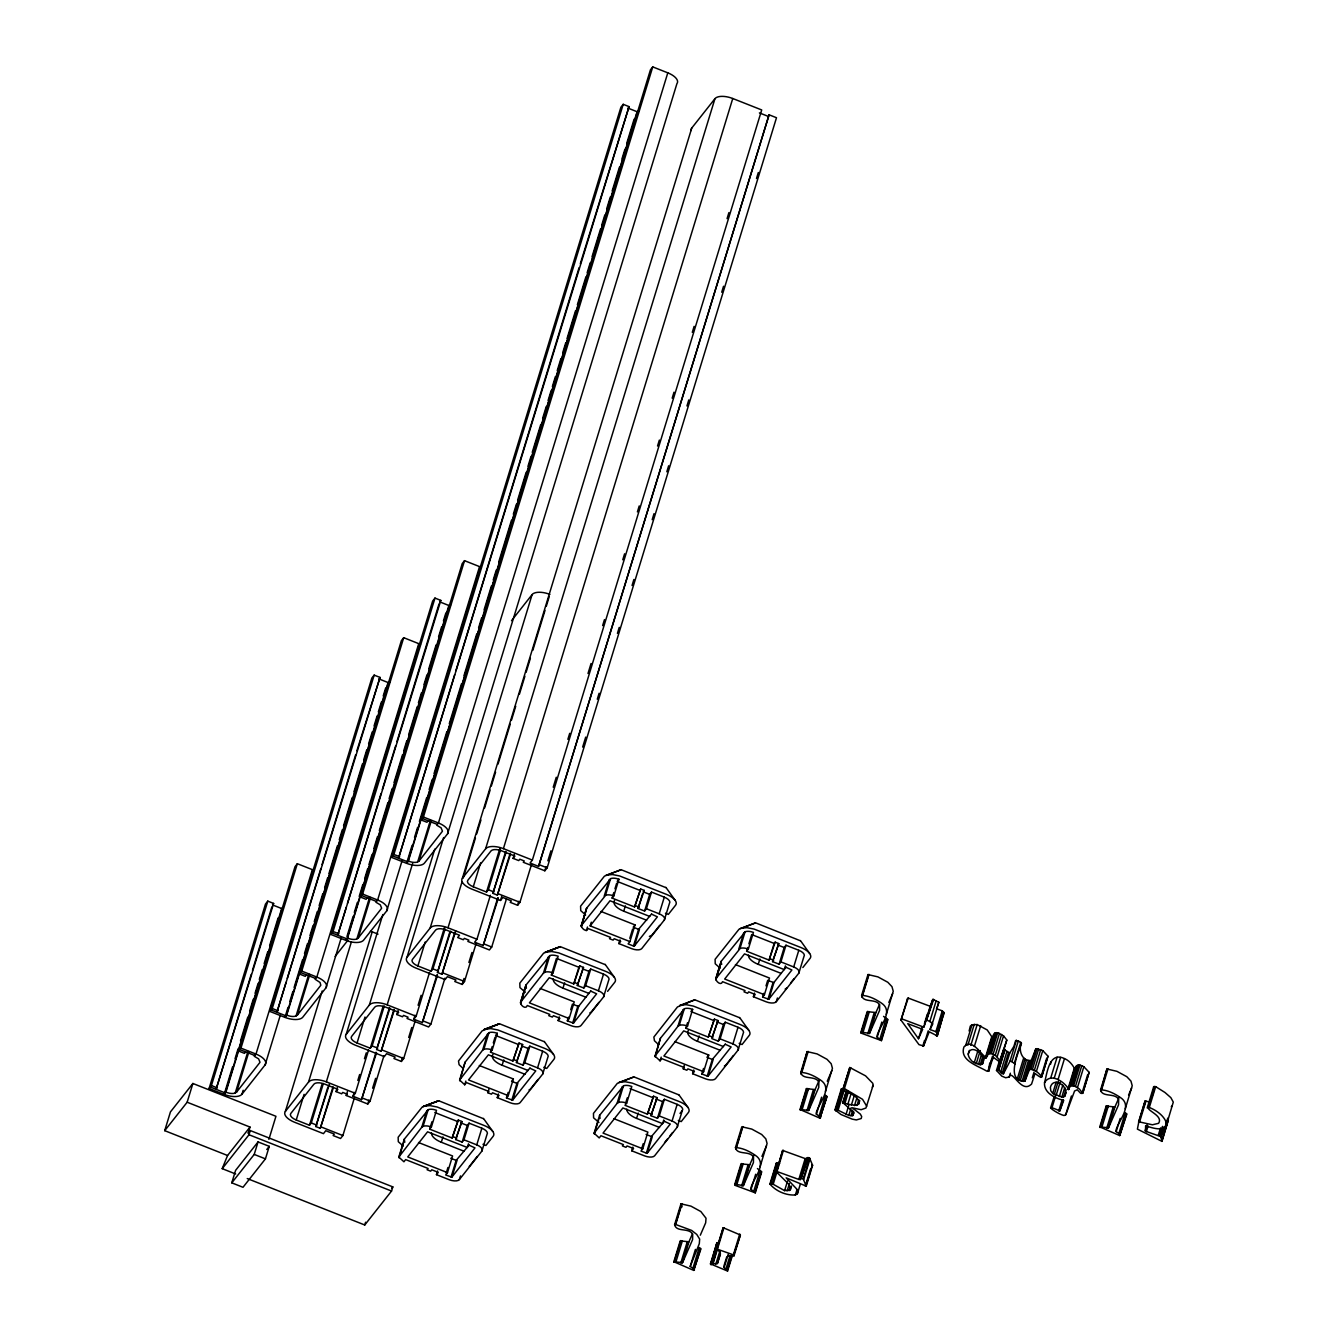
<?xml version="1.0" encoding="UTF-8"?>
<svg xmlns="http://www.w3.org/2000/svg" width="1338" height="1338" viewBox="0 0 1338 1338"><rect width="100%" height="100%" fill="white"/><g stroke="black" fill="none" stroke-linecap="round" stroke-linejoin="round"><path stroke-width="1.5" d="M1161.986 1141.381L1160.782 1136.581L1145.479 1131.195L1145.612 1125.71C1176.554 1137.083 1168.827 1114.32 1148.305 1107.162C1146.532 1110.808 1163.525 1115.658 1158.624 1123.301L1152.419 1124.79L1138.839 1121.796L1137.4 1129.121L1161.986 1141.381L1168.375 1119.839L1162.003 1140.678M969.13 1031.013L970.318 1026.112L972.007 1024.774L977.192 1024.557L987.227 1029.959L992.16 1037.301L994.218 1033.438L997.696 1032.735L1003.55 1035.863L1006.812 1040.011L1000.423 1060.95L998.349 1060.95L993.632 1057.505L989.585 1063.794L988.765 1071.203L986.675 1071.086C978.028 1065.801 959.279 1060.549 963.945 1046.952C974.365 1035.127 985.972 1066.068 987.845 1054.277L991.324 1053.575L995.255 1055.23L1000.423 1060.95M1044.526 1082.693C1043.59 1092.812 1055.414 1098.515 1063.743 1100.338L1059.796 1110.958C1040.646 1102.111 1056.97 1113.818 1064.111 1115.524L1065.817 1114.621L1074.581 1090.988L1077.291 1089.801L1080.636 1093.297L1082.71 1093.297L1089.132 1072.323L1083.847 1066.704L1079.983 1065.081L1076.488 1065.817L1068.711 1089.45C1065.081 1082.208 1050.631 1071.989 1044.526 1082.693C1047.202 1073.076 1049.109 1051.116 1064.479 1058.592C1069.146 1060.482 1072.357 1064.546 1074.715 1068.794L1068.343 1089.634M1050.614 1064.178L1050.899 1061.87M968.227 1054.143C970.267 1043.607 984.5 1053.575 983.313 1061.134L982.577 1063.81L980.219 1064.78L972.442 1061.569A25.606 11.59 17 0 1 968.227 1054.143L969.381 1050.363M769.902 1184.046L772.143 1183.695L784.603 1190.636L790.323 1189.833L790.641 1187.525L788.768 1184.214L776.358 1171.887L782.646 1150.429L805.192 1158.591L809.54 1158.006L812.601 1165.298L806.245 1186.137L786.142 1177.841L796.16 1188.412L797.783 1191.539L797.381 1193.78L795.374 1194.985C785.991 1195.553 775.99 1191.205 769.902 1184.046L776.274 1163.207L779.586 1163.391M901.812 1018.887L923.822 1027.149L930.194 1006.31L908.184 998.048L900.976 1020.091L918.989 1044.644L923.588 1045.965L929.241 1031.799L937.252 1035.863L943.942 1012.799L942.27 1010.842L936.416 1008.718M937.252 1035.863L943.942 1012.799M1144.057 1106.543L1145.211 1100.973L1149.576 1102.06M1006.795 1040.128L1000.188 1059.278M551.34 975.068L553.062 972.877L558.163 956.202L555.521 955.466A8.312 3.763 17 0 0 550.052 955.516L525.951 985.086L520.582 1002.195C520.014 1005.223 525.968 1009.973 527.306 1005.507L549.751 1014.388L548.747 1015.659L552.326 1017.081L553.414 1015.709L559.92 1018.285L558.113 1020.576L570.908 1025.627A8.312 3.763 17 0 0 581.01 1025.527L603.589 996.91L608.69 980.252A8.312 3.763 17 0 0 603.522 974.114L590.727 969.063L588.921 971.355L583.82 988.029L577.314 985.454L583.485 967.407L579.906 965.986L578.886 967.274L573.785 983.932L551.34 975.068L556.441 958.393L578.886 967.274M525.683 985.521L526.436 988.18M581.244 925.695L605.729 895.206A8.312 3.763 17 0 1 611.198 895.155L613.841 895.908L618.942 879.233L616.283 878.481A8.312 3.763 17 0 0 610.83 878.548L586.713 908.101L581.244 925.695C581.545 928.472 586.663 932.92 588.084 928.539L610.529 937.403L609.509 938.691L613.105 940.112L614.192 938.741L620.698 941.316L618.892 943.608L631.687 948.659A8.312 3.763 17 0 0 641.788 948.558L664.367 919.942L669.468 903.284A8.312 3.763 17 0 0 664.3 897.146L651.506 892.078L649.683 894.386L644.598 911.044L638.075 908.469L642.608 893.65M586.462 908.552L581.411 926.749M715.746 978.847L740.232 948.358A8.312 3.763 17 0 1 745.701 948.308L748.343 949.06L753.445 932.385L750.785 931.633A8.312 3.763 17 0 0 745.333 931.683L721.215 961.253L715.746 978.847C716.047 981.607 721.165 986.073 722.57 981.691L745.032 990.555L744.012 991.843L747.608 993.264L748.695 991.876L755.201 994.452L753.394 996.743L766.189 1001.811A8.312 3.763 17 0 0 776.274 1001.71L798.87 973.094L803.971 956.419A8.312 3.763 17 0 0 798.803 950.281L785.991 945.23L784.185 947.521L779.101 964.196L772.578 961.621L778.766 943.574L775.17 942.153L774.167 943.441L769.066 960.115L746.621 951.234L747.741 947.538M720.965 961.688L721.717 964.347M755.318 1192.844L751.053 1189.398L750.953 1187.793C753.428 1178.042 768.012 1163.642 755.318 1155.313C749.481 1151.332 742.557 1147.803 735.448 1147.619C737.121 1155.514 749.514 1150.279 753.528 1157.069L753.428 1162.588L743.41 1185.568L735.348 1184.347L734.98 1185.317L755.318 1192.844L761.69 1172.004L757.425 1168.559M760.135 1166.636L767.092 1143.505L765.838 1138.872L761.69 1134.49L751.789 1129.088L741.821 1126.78L735.448 1147.619M819.09 1116.076L816.381 1114.22L816.297 1112.631C818.772 1102.88 833.34 1088.48 820.646 1080.151C814.825 1076.17 807.901 1072.641 800.776 1072.44C802.466 1080.335 814.859 1075.116 818.873 1081.89L818.756 1087.426L808.737 1110.389L800.007 1109.503L819.91 1118.167L827.035 1096.825L825.462 1095.237L819.09 1116.076L820.662 1117.665M825.462 1091.457L832.437 1068.326L831.166 1063.693L827.018 1059.311L817.117 1053.926L807.149 1051.601L800.776 1072.44M881.474 1040.63L877.193 1037.201L877.109 1035.595C879.584 1025.845 894.169 1011.444 881.458 1003.115C875.637 999.135 868.713 995.606 861.605 995.405C863.278 1003.316 875.671 998.081 879.685 1004.855L879.584 1010.391L869.549 1033.371L861.488 1032.15L861.137 1033.12L881.474 1040.63L887.847 1019.807L883.565 1016.362M886.291 1014.421L893.249 991.291L891.978 986.675L887.83 982.276L877.929 976.891L867.977 974.566L861.605 995.405M1118.886 1133.487L1116.176 1131.63L1116.076 1130.025C1118.551 1120.274 1133.135 1105.874 1120.441 1097.545C1114.604 1093.564 1107.68 1090.035 1100.572 1089.834C1102.244 1097.745 1114.638 1092.51 1118.652 1099.284L1118.551 1104.82L1108.533 1127.8L1099.786 1126.897L1119.705 1135.577L1126.813 1114.236L1125.258 1112.647L1118.886 1133.487L1120.441 1135.059M1125.258 1108.851L1132.216 1085.72L1130.961 1081.104L1126.813 1076.705L1116.912 1071.32L1106.944 1068.995L1100.572 1089.834M996.492 1070.45L998.449 1070.216L1003.4 1073.812L1009.772 1052.973L1013.886 1046.366L1015.642 1040.563L1018.352 1040.864L1021.429 1043.222C1019.004 1051.568 1004.754 1081.388 1024.875 1081.221L1029.491 1069.564C1036.649 1067.44 1048.892 1084.616 1035.043 1073.427L1031.548 1084.115L1029.992 1085.335C1020.626 1092.126 1011.846 1068.895 1009.203 1077.006L1005.658 1077.742L1001.744 1076.103L996.492 1070.45L999.419 1060.85M1021.429 1043.222C1018.017 1050.146 1022.416 1061.937 1031.247 1060.382L1035.863 1048.724L1042.77 1050.598L1047.972 1056.184L1041.633 1077.19M907.348 999.252L908.184 998.048M1153.573 1087.092L1155.681 1086.64L1164.98 1092.494L1170.85 1097.645L1173.292 1102.111L1165.933 1126.713M164.708 1130.66L187.153 1102.228L250.005 1127.064L227.56 1155.497L164.708 1130.66L170.444 1111.911L192.889 1083.479L275.946 1116.293L268.888 1139.374M187.153 1102.228L192.889 1083.479M280.278 1015.308L265.125 1064.881L241.961 1094.233A14.668 6.64 17 0 1 224.148 1094.417L209.096 1088.463L265.476 904.07L267.801 901.126L273.638 903.434L216.104 1089.316L251.26 974.298M209.096 1088.463L211.421 1085.536L267.801 901.126M252.464 970.334L271.865 906.88M232.628 1066.654L224.148 1094.417L225.888 1092.209L295.029 866.639L297.337 863.712L312.373 869.65A14.668 6.64 17 0 1 314.096 870.402M235.053 1058.726L238.08 1048.808M240.506 1040.88L247.781 1017.081M249.604 1011.127L253.25 999.235M255.056 993.281L258.1 983.363M259.304 979.399L262.332 969.498M264.155 963.544L267.784 951.653M269.607 945.698L278.103 917.935M283.338 908.184L281.682 908.535L225.302 1092.945L210.267 1087.008M245.64 1051.902L244.486 1053.357L238.649 1051.049L240.957 1048.122L297.337 863.712M235.22 1093.012L247.948 1051.367M225.888 1092.209L229.166 1093.179A8.797 3.981 17 0 0 234.953 1093.129L236.575 1092.109L248.701 1052.454M241.961 1094.233L243.165 1090.269M312.373 869.65L255.993 1054.06L254.27 1056.267L258.635 1058.893L260.007 1062.305L236.575 1092.109M341.207 937.955L325.937 987.862L302.773 1017.198A14.668 6.64 17 0 1 284.961 1017.382L269.925 1011.444L371.847 678.048L374.172 675.121L380.009 677.413L276.916 1012.281L286.064 982.326M235.689 1173.995L222.208 1168.659L227.56 1155.497M269.925 1011.444L272.233 1008.501L374.172 675.121M287.285 978.346L320.852 868.546M322.073 864.549L355.657 754.749M356.878 750.752L380.009 677.413M231.775 1182.842L235.605 1170.349L258.05 1141.916L269.273 1146.348L265.442 1158.859L242.998 1187.291L231.775 1182.842L254.22 1154.426L258.05 1141.916M250.005 1127.064L248.099 1133.319L250.273 1130.56L392.82 1186.89L391.549 1191.054L364.756 1224.989L247.246 1178.561M222.208 1168.659L249.002 1134.741L250.273 1130.56M288.005 1007.397L284.961 1017.382L286.7 1015.174L401.383 640.634L403.708 637.691L418.744 643.645A14.668 6.64 17 0 1 420.467 644.381M289.844 1001.409L292.888 991.425M294.109 987.444L302.656 959.497M304.495 953.492L307.539 943.524M309.981 935.53L313.042 925.545M314.263 921.564L317.307 911.579M319.146 905.592L322.809 893.617M324.632 887.612L327.693 877.644M328.914 873.647L337.444 845.7M339.283 839.712L342.327 829.727M343.548 825.73L352.095 797.783M353.934 791.795L362.481 763.847M363.702 759.85L366.746 749.865M368.586 743.878L372.248 731.903M374.071 725.915L377.115 715.93M378.336 711.933L381.397 701.965M383.22 695.961L385.662 687.983M389.709 682.179L388.053 682.531L286.115 1015.91L271.079 1009.973M306.452 974.867L305.298 976.339L299.461 974.031L301.769 971.087L403.708 637.691M296.033 1015.977L308.861 974.064M286.7 1015.174L289.995 1016.161A8.797 3.981 17 0 0 295.782 1016.094L297.387 1015.074L309.596 975.151M418.744 643.645L316.822 977.041L315.082 979.232L320.033 982.46L320.819 985.27L297.387 1015.074M402.019 860.919L386.766 910.827L363.585 940.179A14.668 6.64 17 0 1 345.773 940.346L330.737 934.409L432.659 601.013L434.984 598.086L440.821 600.394L337.728 935.245L346.274 907.298M330.737 934.409L333.062 931.482L434.984 598.086M347.495 903.301L381.062 793.501M382.283 789.52L395.714 745.601M396.934 741.603L439.048 603.856M354.336 1098.046L342.879 1135.544L340.554 1138.487L333.145 1135.561L334.299 1134.089L325.77 1130.727L323.462 1133.654L294.494 1122.214A14.668 6.64 17 0 1 285.379 1111.393L322.19 990.973M346.994 936.366L353.098 916.396M354.319 912.399L357.38 902.431M359.203 896.427L362.866 884.451M364.705 878.464L367.749 868.479M368.97 864.499L372.031 854.514M373.854 848.526L377.517 836.551M379.34 830.547L387.886 802.599M389.107 798.619L392.168 788.634M393.991 782.646L402.537 754.699M403.758 750.702L406.819 740.717M408.642 734.729L417.188 706.782M418.409 702.784L421.453 692.8M423.895 684.822L426.956 674.837M428.779 668.849L436.104 644.899M438.546 636.905L441.607 626.92M443.43 620.932L445.872 612.955M450.521 605.144L448.866 605.495L346.943 938.891L331.891 932.937M345.773 940.346L347.512 938.155L462.212 563.599L464.52 560.672L479.556 566.61A14.668 6.64 17 0 1 481.279 567.362M367.264 897.831L366.11 899.303L360.273 896.995L362.598 894.068L464.52 560.672M323.361 1083.479L311.286 1122.95L309.479 1125.241L296.233 1120.006L304.077 1094.35M285.379 1111.393L308.543 1082.041L351.392 941.885M356.861 938.958L369.673 897.029M347.512 938.155L350.807 939.125A8.797 3.981 17 0 0 356.594 939.059L358.199 938.038L370.409 898.116M479.556 566.61L377.634 900.006L375.894 902.213L380.276 904.839L381.648 908.234L358.199 938.038M309.479 1125.241L322.157 1083.797M428.093 820.813L426.939 822.268L421.102 819.96L650.435 69.827L652.743 66.9L667.796 72.837A14.668 6.64 17 0 1 676.911 83.675L447.578 833.808L424.414 863.144A14.668 6.64 17 0 1 406.601 863.328L391.549 857.374L620.899 107.241L623.207 104.314L629.044 106.622L398.557 858.227L454.669 674.67M391.549 857.374L393.874 854.447L623.207 104.314M308.543 1082.041A14.668 6.64 17 0 1 326.355 1081.857L372.215 931.833A14.668 6.64 17 0 0 370.425 931.198M333.396 1087.56L320.3 1128.319L315.818 1126.546L327.894 1087.058M315.818 1126.546L329.583 1083.713M455.89 670.689L579.086 267.684M580.307 263.703L629.044 106.622M415.282 1020.593L403.691 1058.525L401.367 1061.452L393.957 1058.525L395.128 1057.07L386.598 1053.692L384.274 1056.619L355.323 1045.179A14.668 6.64 17 0 1 346.191 1034.358L382.819 914.573M320.3 1128.319L332.978 1086.857M383.973 1055.665L370.091 1101.074L367.783 1104.001L346.224 1095.487L347.244 1094.2L342.745 1092.427L341.658 1093.815L336.055 1091.591L337.26 1087.643M407.204 861.321L412.087 845.365M414.529 837.387L417.573 827.419M419.396 821.432L426.722 797.481M429.164 789.504L432.207 779.536M434.047 773.548L446.859 731.652M449.284 723.674L461.493 683.768M463.935 675.79L476.746 633.894M478.569 627.907L481.613 617.939M484.055 609.961L491.381 586.011M493.204 580.023L496.264 570.055M498.689 562.077L511.501 520.181M513.34 514.193L516.384 504.225M517.605 500.228L526.152 472.297M527.975 466.31L531.019 456.342M532.24 452.344L540.786 424.414M542.609 418.426L546.272 406.468M548.095 400.48L551.156 390.495M552.377 386.515L555.421 376.53M557.244 370.559L560.906 358.584M562.746 352.596L565.79 342.628M567.011 338.631L575.557 310.7M577.38 304.713L585.927 276.782M587.131 272.801L590.192 262.817M592.015 256.829L600.561 228.898M601.782 224.918L604.826 214.933M606.649 208.945L610.312 196.987M612.152 191L619.461 167.066M621.902 159.071L624.963 149.103M626.786 143.116L634.112 119.182M638.744 111.372L637.089 111.723L407.756 861.856L392.72 855.919M406.601 863.328L408.341 861.12L637.674 110.987M421.102 819.96L423.41 817.033L652.743 66.9M384.307 1005.992L372.115 1045.931L370.292 1048.223L357.045 1042.988L364.99 1017.031M346.191 1034.358L369.355 1005.022L412.689 863.278M346.224 1095.487L347.428 1091.54M417.673 861.923L430.485 820.027M408.341 861.12L411.619 862.09A8.797 3.981 17 0 0 417.406 862.04L419.028 861.02L431.221 821.114M376.563 1052.738L361.528 1099.619L352.998 1096.24L354.202 1092.293M357.831 1080.452L359.638 1074.531M364.471 1058.743L366.278 1052.805M352.998 1096.24L355.306 1093.313L368.586 1049.878M667.796 72.837L438.446 822.97L436.706 825.178L441.088 827.804L442.46 831.216L419.028 861.02M370.292 1048.223L383.12 1006.293M369.355 1005.022A14.668 6.64 17 0 1 387.167 1004.838L434.783 849.112M394.342 1010.073L381.129 1051.283L376.63 1049.51L389.458 1007.598M361.528 1099.619L376.011 1052.237M376.63 1049.51L389.927 1008.216M476.111 943.558L464.503 981.49L462.195 984.434L454.786 981.507L455.94 980.035L447.41 976.656L445.086 979.6L416.135 968.16A14.668 6.64 17 0 1 407.003 957.322L443.631 837.555M381.129 1051.283L393.941 1009.37M367.783 1104.001L368.987 1100.053M372.6 1088.212L375.627 1078.344M444.952 978.128L430.92 1024.038L428.595 1026.982L407.036 1018.469L408.057 1017.181L403.574 1015.408L402.487 1016.78L396.868 1014.555L398.088 1010.575M445.136 928.973L432.927 968.896L431.12 971.187L417.874 965.952L425.2 942.002M407.003 957.322L430.184 927.987L532.106 594.59A14.668 6.64 17 0 1 549.918 594.407M437.543 975.201L422.34 1022.583L413.81 1019.205L415.031 1015.224M418.092 1005.239L421.136 995.255M401.367 1061.452L402.587 1057.472M408.692 1037.502L411.753 1027.517M413.81 1019.205L416.135 1016.278L429.565 972.358M431.12 971.187L444.551 927.267M531.521 864.432L519.93 902.33L517.605 905.274L510.196 902.33L511.367 900.875L502.837 897.497L500.512 900.441L471.561 888.984A14.668 6.64 17 0 1 462.43 878.163L691.763 128.03L714.944 98.694A14.668 6.64 17 0 1 732.756 98.51L761.707 109.95L532.373 860.083L530.049 863.027L538.578 866.388L769.082 114.8L776.492 117.727L547.158 867.844L544.834 870.787L523.275 862.274L524.295 860.986L519.813 859.213L518.726 860.585L513.106 858.377L514.327 854.38M430.184 927.987A14.668 6.64 17 0 1 447.996 927.803L462.028 881.893M463.249 877.895L475.458 837.973M476.679 833.975L480.944 819.993M484.607 808.018L490.109 790.056M491.33 786.058L495.595 772.093M498.037 764.098L510.246 724.176M511.467 720.179L515.732 706.213M519.395 694.238L524.897 676.259M526.118 672.278L530.383 658.296M532.825 650.318L545.034 610.379M546.255 606.398L549.299 596.414M455.773 931.047L441.941 974.265L437.459 972.492L449.652 932.553M422.34 1022.583L436.991 974.666M437.459 972.492L450.739 931.181M364.756 1224.989L365.608 1222.213M441.941 974.265L454.753 932.335M500.546 849.831L488.353 889.737L486.53 892.028L473.284 886.793L480.61 862.843M462.43 878.163L485.594 848.827L714.944 98.694M436.456 1174.664L438.279 1172.372L431.756 1169.797L430.669 1171.168L427.09 1169.746L428.093 1168.475L405.648 1159.594L403.925 1161.785L398.824 1157.052L404.293 1139.173L428.394 1109.603A8.312 3.763 17 0 1 433.863 1109.536L436.506 1110.289L431.405 1126.964L429.682 1129.155L452.127 1138.019L458.248 1120.073L461.844 1121.495L455.656 1139.541L462.162 1142.1L463.968 1139.809L469.069 1123.151L481.864 1128.202A8.312 3.763 17 0 1 487.032 1134.34L481.948 1150.998L459.352 1179.614A8.312 3.763 17 0 1 449.25 1179.715L436.456 1174.664L437.593 1170.951M398.975 1157.805L403.507 1142.986M486.53 892.028L499.96 848.141M485.594 848.827A14.668 6.64 17 0 1 503.406 848.643L732.756 98.51M462.195 984.434L464.018 978.446M468.902 962.474L471.963 952.489M498.355 898.166L483.169 945.548L474.639 942.186L476.947 939.243L490.377 895.323M510.581 853.912L497.368 895.105L492.869 893.332L505.68 851.436M398.824 1157.052L421.771 1127.232L426.872 1110.573M492.869 893.332L506.165 852.055M423.059 1126.362L428.16 1109.704M497.368 895.105L510.179 853.209M483.169 945.548L497.803 897.647M429.682 1129.155L431.957 1121.746M500.512 900.441L501.733 896.443M417.874 965.952A8.797 3.981 17 0 1 412.388 959.463L435.569 930.111A8.797 3.981 17 0 1 446.256 930.01L459.503 935.245L457.68 937.537L463.299 939.744L464.386 938.373L468.869 940.146L467.865 941.434L489.407 949.947L491.732 947.02L506.383 899.103M497.251 1097.662L499.057 1095.37L492.551 1092.795L491.464 1094.166L487.885 1092.745L488.888 1091.474L466.444 1082.593L464.721 1084.784L459.62 1080.05L465.089 1062.171L489.19 1032.601A8.312 3.763 17 0 1 494.659 1032.551L497.301 1033.287L492.2 1049.962L490.477 1052.153L512.922 1061.017L519.044 1043.071L522.623 1044.493L516.451 1062.539L522.957 1065.115L524.764 1062.807L529.865 1046.149L542.659 1051.2A8.312 3.763 17 0 1 547.827 1057.338L542.743 1073.996L520.148 1102.612A8.312 3.763 17 0 1 510.046 1102.713L497.251 1097.662L498.388 1093.949M459.77 1080.803L465.089 1062.171M464.219 1151.299L441.323 1142.251L442.962 1136.899M553.23 787.212L556.274 777.227M567.864 739.329L569.704 733.341M588.001 673.499L591.045 663.514M602.635 625.615L604.458 619.628M622.772 559.769L624.595 553.798M637.406 511.902L639.23 505.915M657.527 446.056L659.366 440.068M672.178 398.172L674.001 392.201M692.298 332.342L694.121 326.355M727.069 218.629L728.892 212.642M517.605 905.274L518.826 901.277M464.721 1084.784L465.841 1081.087M452.127 1138.019L458.248 1120.073M459.62 1080.05L482.566 1050.23L487.668 1033.572M538.578 866.388L769.082 114.8M455.656 1139.541L461.844 1121.495M483.854 1049.377L488.939 1032.702M446.24 1173.075L447.929 1167.522M469.136 1145.228L474.973 1147.887L451.809 1177.189L445.671 1174.931L447.477 1172.64L452.579 1155.965L418.526 1142.518M451.057 1177.055L456.141 1160.38L469.186 1145.01M544.834 870.787L546.055 866.79M547.878 860.819L550.938 850.834M582.649 747.089L585.693 737.121M597.283 699.205L599.123 693.235M617.42 633.376L619.243 627.388M632.054 585.492L633.878 579.505M652.191 519.662L654.014 513.675M666.826 471.779L668.649 465.791M686.946 405.949L688.786 399.962M721.717 292.219L723.54 286.248M756.488 178.506L758.312 172.518M462.162 1142.1L467.263 1125.442L469.069 1123.151M451.96 1177.055L457.044 1160.38M490.477 1052.153L492.183 1046.6M493.304 1042.887L495.01 1037.335M468.451 1143.806L467.313 1147.519L427.591 1131.814L407.756 1156.935L447.477 1172.64M459.352 1179.614L460.489 1175.918M487.885 1092.745L489.006 1089.048M481.948 1150.998A8.312 3.763 17 0 0 476.763 1144.876L481.864 1128.202M520.482 1002.965L525.951 985.086M520.633 1003.717L525.734 987.043M525.014 1074.297L502.118 1065.249L503.757 1059.897M512.922 1061.017L519.044 1043.071M520.582 1002.195L543.429 973.144L548.53 956.486M516.451 1062.539L522.623 1044.493M529.932 1068.226L535.769 1070.902L512.605 1100.187L506.466 1097.929L508.172 1092.377M544.717 972.291L549.801 955.616M506.466 1097.929L508.273 1095.638L513.374 1078.963L479.322 1065.516M511.835 1100.053L516.936 1083.379L529.982 1068.008M522.957 1065.115L528.058 1048.44L529.865 1046.149M512.755 1100.053L517.839 1083.379M542.743 1073.996A8.312 3.763 17 0 0 537.558 1067.875L542.659 1051.2M581.244 925.996L586.713 908.101M585.877 997.211L562.98 988.163L564.603 982.811M558.113 1020.576L559.251 1016.863M586.345 930.73L587.482 927.017M600.946 911.446L635.015 924.909L629.914 941.584L590.175 925.879L591.312 922.183M573.785 983.932L579.906 965.986M604.207 896.176L609.292 879.501M590.794 991.14L596.631 993.816L573.467 1023.102L567.329 1020.844L568.466 1017.148M570.724 1009.738L572.43 1004.169L578.568 1006.427L590.827 990.923M577.314 985.454L583.485 967.407M605.478 895.306L610.58 878.648M567.329 1020.844L569.135 1018.553L574.236 1001.878L540.184 988.431M572.697 1022.968L577.799 1006.293M573.617 1022.968L578.702 1006.293M638.075 908.469L644.264 890.422L640.668 889.017L634.563 906.963L612.118 898.099L613.808 892.53M614.945 888.833L616.651 883.281M583.82 988.029L585.626 985.721L590.727 969.063M603.589 996.91A8.312 3.763 17 0 0 598.421 990.789L603.522 974.114M646.639 920.243L623.742 911.195L625.381 905.843M618.892 943.608L620.029 939.895M634.563 906.963L640.668 889.017M629.797 938.323L632.623 929.057M629.914 941.584L628.107 943.875L633.476 945.999L638.577 929.325L651.606 913.954M633.476 945.999L634.379 945.983L639.48 929.325M644.598 911.044L646.405 908.753L651.506 892.078M664.367 919.942A8.312 3.763 17 0 0 659.199 913.804L664.3 897.146M631.753 1150.814L633.56 1148.522L627.054 1145.947L625.967 1147.318L622.371 1145.897L623.391 1144.609L600.946 1135.745L599.207 1137.936L594.122 1133.202L599.591 1115.307L623.692 1085.754A8.312 3.763 17 0 1 629.161 1085.687L631.804 1086.439L626.702 1103.114L624.98 1105.305L647.425 1114.169L653.546 1096.223L657.125 1097.628L650.954 1115.675L657.46 1118.25L659.266 1115.959L664.367 1099.284L677.162 1104.352A8.312 3.763 17 0 1 682.33 1110.49L677.229 1127.148L654.65 1155.764A8.312 3.763 17 0 1 644.548 1155.865L631.753 1150.814L632.891 1147.101M594.273 1133.955L598.805 1119.137M594.122 1133.202L617.069 1103.382L622.17 1086.707M618.357 1102.512L623.441 1085.854M625.548 1103.449L627.238 1097.896M692.616 1073.728L694.422 1071.437L687.916 1068.861L686.829 1070.233L683.233 1068.811L684.253 1067.523L661.808 1058.659L660.069 1060.85L654.984 1056.117L660.454 1038.221L684.554 1008.668A8.312 3.763 17 0 1 690.023 1008.601L692.666 1009.354L687.565 1026.029L685.842 1028.22L708.287 1037.084L714.408 1019.138L717.988 1020.543L711.816 1038.589L718.322 1041.165L720.128 1038.873L725.229 1022.199L738.024 1027.266A8.312 3.763 17 0 1 743.192 1033.404L738.091 1050.062L715.512 1078.679A8.312 3.763 17 0 1 705.41 1078.779L692.616 1073.728L693.753 1070.015M655.135 1056.869L660.454 1038.221M659.517 1127.449L636.604 1118.401L638.243 1113.049M660.069 1060.85L661.206 1057.137M647.425 1114.169L653.546 1096.223M654.984 1056.117L677.931 1026.296L683.032 1009.621M650.954 1115.675L657.125 1097.628M679.219 1025.426L684.303 1008.768M641.538 1149.225L643.227 1143.672M664.417 1121.361L670.271 1124.037L647.107 1153.339L640.969 1151.081L642.775 1148.79L647.876 1132.115L613.808 1118.652M646.338 1153.205L651.439 1136.531L664.468 1121.16M657.46 1118.25L662.561 1101.592L664.367 1099.284M647.241 1153.189L652.342 1136.531M685.842 1028.22L687.548 1022.65M663.748 1119.956L662.611 1123.652L622.872 1107.964L603.037 1133.085L642.775 1148.79M683.233 1068.811L684.37 1065.115M677.229 1127.148A8.312 3.763 17 0 0 672.061 1121.01L677.162 1104.352M715.746 979.148L721.215 961.253M715.914 979.884L720.446 965.066M720.379 1050.363L697.466 1041.315L699.105 1035.963M708.287 1037.084L714.408 1019.138M738.71 949.328L743.794 932.653M712.368 1036.749L717.988 1020.543M739.981 948.458L745.082 931.783M725.28 1044.276L731.133 1046.952L707.969 1076.254L701.831 1073.996L703.52 1068.443M701.831 1073.996L703.637 1071.705L708.739 1055.03L674.67 1041.566M707.2 1076.12L712.301 1059.445L725.33 1044.075M718.322 1041.165L723.423 1024.507L725.229 1022.199M708.103 1076.103L713.204 1059.445M748.879 943.825L751.705 934.576L774.167 943.441M694.489 1269.896L692.917 1268.307L699.289 1247.468L700.861 1249.056L693.736 1270.398L673.834 1261.734L682.564 1262.62L692.582 1239.64L692.699 1234.121C688.685 1227.331 676.292 1232.566 674.603 1224.671L680.975 1203.832L690.943 1206.14L700.844 1211.542L706.029 1218.249L705.661 1222.848L700.309 1235.191M675.406 1224.387L680.624 1207.344M674.603 1224.671L675.673 1224.487L682.046 1203.648M738.091 1050.062A8.312 3.763 17 0 0 732.923 1043.924L738.024 1027.266M781.141 973.395L758.245 964.347L759.884 958.978M753.394 996.743L754.515 993.047M673.834 1261.734L680.206 1240.895L688.936 1241.781L692.432 1233.837M674.135 1262.37L680.875 1240.56M676.008 1261.667L682.38 1240.828M769.066 960.115L775.17 942.153M680.808 1262.955L687.163 1242.116M786.058 967.307L791.895 969.983L768.748 999.269L762.61 997.027L763.73 993.314M766.005 985.905L767.694 980.353L773.832 982.61L786.108 967.106M772.578 961.621L778.766 943.574M681.895 1262.988L688.267 1242.149M682.564 1262.62L688.936 1241.781M762.61 997.027L764.416 994.719L769.501 978.061L735.448 964.598M767.979 999.152L773.08 982.477M768.882 999.135L773.983 982.46M779.101 964.196L780.907 961.905L785.991 945.23M692.917 1268.307L690.207 1266.45L695.426 1249.408M785.389 965.902L784.252 969.598L744.513 953.894L724.678 979.031L764.416 994.719M693.736 1270.398L700.644 1248.421M776.274 1001.71L777.411 997.997M735.666 1149.225L742.038 1128.386M736.519 1147.419L742.891 1126.579M798.87 973.094A8.312 3.763 17 0 0 793.702 966.956L798.803 950.281M710.445 1263.892L712.719 1263.708L723.189 1227.699L740.382 1234.991L734.01 1255.83L728.692 1255.562L726.634 1257.235L724.009 1265.664L724.159 1267.504L727.554 1271.067L710.445 1263.892L716.817 1243.052L719.091 1242.868M734.662 1184.682L741.035 1163.843L749.765 1164.729L754.08 1154.911M710.879 1263.34L717.252 1242.517M735.348 1184.347L741.72 1163.508M711.047 1264.878L716.817 1243.052M712.719 1263.708L717.385 1263.54L720.396 1253.99L720.179 1252.201L716.566 1248.923L723.189 1227.699M736.837 1184.615L743.209 1163.776M713.003 1263.791L723.942 1227.699M715.83 1264.193L719.894 1250.93M717.385 1263.54L720.279 1254.074M741.637 1185.903L748.009 1165.064M742.741 1185.92L749.113 1165.097M743.41 1185.568L749.765 1164.729M724.159 1267.504L728.223 1254.241M725.932 1269.043L729.996 1255.78M751.053 1189.398L755.686 1174.246M727.337 1269.21L730.816 1257.837M727.454 1270.03L732.087 1254.877M727.554 1271.067L732.404 1255.579M734.01 1255.83L733.375 1254.827L739.747 1233.987M733.926 1254.325L740.382 1234.991M753.762 1191.255L760.118 1170.416M755.117 1192.208L761.489 1171.369M801.01 1074.063L807.149 1051.601M801.847 1072.256L808.219 1051.417M770.487 1183.612L776.86 1162.789M772.294 1179.38L776.926 1164.227L776.274 1163.207M772.143 1183.695L778.515 1162.856M776.358 1171.887L782.646 1150.429M773.23 1184.23L783.416 1150.312M800.007 1109.503L806.379 1088.664L815.11 1089.55L819.408 1079.733M800.308 1110.155L806.112 1091.206M800.676 1109.169L807.048 1088.346M802.181 1109.453L808.553 1088.614M806.981 1110.724L813.337 1089.901M808.068 1110.757L814.441 1089.918M808.737 1110.389L815.11 1089.55M784.603 1190.636L787.497 1181.17M787.129 1191.021L789.437 1183.444M789.035 1190.753L790.189 1186.973M790.323 1189.833L791.477 1186.053M816.381 1114.22L821.599 1097.177M776.274 1171.268L798.819 1179.43L805.192 1158.591M795.374 1194.985L797.114 1189.315M798.819 1179.43L800.341 1179.581L806.714 1158.741M800.341 1179.581L807.199 1158.089M800.826 1178.929L807.483 1157.504M819.91 1118.167L825.713 1099.234M820.445 1117.029L826.817 1096.207M797.381 1193.78L800.291 1184.314M801.111 1178.343L808.336 1157.521M806.245 1186.137L803.168 1178.845L809.54 1158.006M803.737 1179.48L810.092 1158.641M861.823 997.027L867.609 978.078M862.675 995.221L869.048 974.382M805.309 1186.07L810.527 1169.027M806.011 1185.619L812.383 1164.796M834.929 1109.854L841.301 1089.032L843.392 1088.864L837.036 1109.704L834.929 1109.854L841.033 1114.521L852.256 1119.153L856.353 1119.939L861.22 1118.535L861.689 1116.561L860.351 1114.119L852.273 1107.78L861.12 1109.704L865.954 1108.031L873.095 1085.386L872.794 1083.328L865.569 1075.852L849.781 1067.507L842.89 1089.466C848.075 1093.547 858.327 1095.253 859.28 1102.997L857.022 1105.372C840.164 1104.218 839.244 1097.879 853.945 1113.132L852.641 1115.658L848.794 1115.44L837.036 1109.704M835.614 1109.654L841.987 1088.814M835.899 1111.042L838.224 1103.465M842.89 1089.466L849.781 1067.507M860.819 1032.468L867.191 1011.645L875.922 1012.532L879.417 1004.587M861.137 1033.12L867.86 1011.311M866.723 1106.225L862.542 1099.318L844.412 1088.597L850.784 1067.757M838.123 1110.189L844.495 1089.349M862.993 1032.418L869.365 1011.578M842.656 1103.265L846.134 1091.908M842.907 1102.746L846.385 1091.373M843.91 1102.562L847.389 1091.189M845.064 1102.863L848.543 1091.49M867.793 1033.705L874.166 1012.866M868.897 1033.722L875.269 1012.883M847.891 1104.084L851.369 1092.711M869.549 1033.371L875.922 1012.532M846.001 1114.487L848.894 1105.021M851.353 1105.171L854.246 1095.705M848.794 1115.44L851.102 1107.864M851.001 1115.825L852.741 1110.139M854.497 1105.623L856.822 1098.046M852.641 1115.658L853.795 1111.878M877.193 1037.201L881.826 1022.048M857.022 1105.372L858.762 1099.702M858.611 1104.368L859.765 1100.572M879.902 1039.057L886.274 1018.218M881.274 1040.011L887.646 1019.171M900.976 1020.091L907.549 998.483M918.487 1038.723L922.668 1029.34L907.733 1023.637L918.487 1038.723L921.966 1027.35M924.407 1023.654L927.301 1014.187M923.822 1027.149L932.971 999.369L938.841 1002.279L937.102 1007.297M926.314 1020.442L932.971 999.369M926.598 1020.208L933.606 999.453M937.587 1033.638L935.898 1031.682L930.044 1029.558L932.82 1023.854L929.826 1021.53L936.199 1000.69M922.802 1046.082L924.541 1040.395M923.588 1045.965L928.221 1030.812M930.044 1029.558L932.352 1021.981M932.469 1023.118L938.841 1002.279M935.898 1031.682L942.27 1010.842M937.135 1032.451L943.507 1011.612M936.416 1035.98L942.22 1017.031M965.635 1045.614L972.007 1024.774M967.909 1045.095L974.281 1024.256M970.819 1045.379L977.192 1024.557M974.332 1046.483L980.704 1025.644M974.215 1062.84L978.262 1049.577M976.188 1063.81L980.236 1050.547M978.413 1064.53L981.306 1055.063M980.219 1064.78L982.527 1057.204M981.607 1064.53L983.915 1056.953M982.577 1063.81L984.316 1058.124M985.337 1057.756L991.709 1036.917M985.788 1058.141L992.16 1037.301M986.156 1058.024L992.528 1037.184M988.682 1053.642L995.054 1032.802M989.836 1053.407L996.208 1032.568M991.324 1053.575L997.696 1032.735M987.879 1071.37L992.512 1056.217M993.13 1054.16L999.503 1033.321M988.765 1071.203L993.398 1056.05M995.255 1055.23L1001.627 1034.391M997.178 1056.702L1003.55 1035.863M997.345 1070.082L1003.717 1049.243L1009.772 1052.973M998.449 1070.216L1004.821 1049.377M998.683 1070.367L1005.055 1049.527M1000.473 1072.691L1006.845 1051.852M1002.045 1073.845L1008.4 1053.006M1003.4 1073.812L1010.056 1061.067L1016.412 1040.245M1015.057 1064.061L1011.98 1061.686L1018.352 1040.864M1009.203 1077.006L1010.374 1073.21M1014.421 1063.008L1020.794 1042.168M1017.315 1078.813L1023.687 1057.973M1018.67 1079.933L1025.042 1059.094M1020.192 1080.736L1026.564 1059.897M1022.081 1081.338L1028.454 1060.499M1023.637 1081.489L1030.009 1060.666M1024.875 1081.221L1031.247 1060.382M1029.491 1069.564L1035.863 1048.724M1030.695 1069.43L1037.067 1048.591M1032.317 1069.714L1038.673 1048.875M1032.3 1077.759L1034.04 1072.072M1034.341 1070.383L1040.713 1049.561M1036.398 1071.437L1042.77 1050.598M1040.83 1077.408L1046.617 1058.458M1041.6 1077.023L1047.972 1056.184M1050.715 1078.077L1057.087 1057.237M1054.193 1078.277L1060.566 1057.438M1052.722 1093.414L1050.748 1090.721L1050.38 1087.359C1053.09 1076.722 1067.222 1085.085 1065.717 1093.43L1064.714 1096.357L1061.82 1097.043L1052.722 1093.414L1056.2 1082.057M1058.107 1079.431L1064.479 1058.592M1054.244 1094.501L1058.308 1081.238M1050.547 1108.031L1054.344 1096.173M1052.019 1107.596L1055.498 1096.24M1056.134 1095.404L1060.181 1082.141M1059.328 1096.524L1062.807 1085.151M1061.82 1097.043L1064.73 1087.577M1058.726 1110.925L1062.188 1099.568M1063.626 1096.993L1065.934 1089.416M1059.796 1110.958L1063.275 1099.585M1064.714 1096.357L1065.868 1092.561M1067.891 1089.182L1074.263 1068.343M1068.711 1089.45L1076.488 1065.817M1070.132 1086.64L1077.341 1065.148M1070.969 1085.988L1072.123 1085.754L1078.495 1064.914M1072.123 1085.754L1073.611 1085.904L1079.983 1065.081M1065.65 1114.905L1071.437 1095.973M1089.132 1072.323L1082.71 1093.297L1079.381 1088.998L1075.434 1086.489L1081.806 1065.65M1077.491 1087.526L1083.847 1066.704M1081.89 1093.531L1087.694 1074.581M1100.789 1091.457L1106.944 1068.995M1101.642 1089.65L1108.015 1068.811M1099.786 1126.897L1106.158 1106.058L1114.905 1106.961L1119.204 1097.127M1100.104 1127.549L1106.844 1105.74M1101.96 1126.847L1108.332 1106.008M1106.76 1128.135L1113.132 1107.295M1107.864 1128.151L1114.236 1107.312M1108.533 1127.8L1114.905 1106.961M1116.176 1131.63L1120.224 1118.367M1119.705 1135.577L1126.613 1113.601M1138.538 1122.147L1144.91 1101.308M1138.839 1121.796L1145.211 1100.973M1139.591 1121.896L1145.964 1101.057M1147.201 1107.931L1153.741 1086.556M1148.305 1107.162L1154.677 1086.322M1152.352 1095.504L1154.075 1089.818M1149.309 1107.479L1155.681 1086.64M1145.211 1130.61L1146.934 1124.924M1145.479 1131.195L1147.218 1125.509M1146.348 1131.697L1148.088 1126.011M1158.223 1135.46L1160.548 1127.884M1159.594 1135.845L1162.488 1126.379M1160.782 1136.581L1163.675 1127.098M1161.2 1137.517L1164.11 1128.051M1164.896 1127.616L1167.79 1118.133M930.194 1006.31L932.67 999.603M761.924 1156.383L766.507 1145.796M827.252 1081.204L831.835 1070.617M888.833 1002.413L892.663 993.582M872.326 1087.209L873.095 1085.386M1128.57 1095.069L1131.63 1088.011M483.369 1118.652L438.613 1100.722L422.089 1107.162L398.155 1137.233L398.289 1141.682L403.19 1146.047M544.148 1041.65L499.409 1023.721L482.115 1030.896L458.499 1061.001L459.085 1064.68L463.249 1068.594M605.01 964.564L560.271 946.635L543.663 953.124L519.813 983.146L519.947 987.595L525.316 992.244M665.789 887.579L621.049 869.667L604.442 876.156L580.592 906.177L580.725 910.626L585.626 914.975M678.65 1094.785L633.911 1076.873L617.37 1083.312L593.453 1113.383L593.587 1117.832L598.956 1122.482M739.513 1017.7L694.773 999.787L677.48 1006.945L653.864 1037.05L654.449 1040.747L658.614 1044.66M800.291 940.731L755.535 922.819L739.011 929.241L715.094 959.329L715.228 963.778L720.112 968.127M404.293 1139.173L404.778 1142.267M599.591 1115.307L600.076 1118.401M716.566 1248.923L733.375 1254.827M440.821 600.394L439.667 601.849L448.866 605.495M273.638 903.434L272.484 904.906L281.682 908.535M511.517 620.681L532.106 594.59M335.102 956.469L347.98 940.162M266.78 1149.509L269.273 1146.348M513.106 858.377L514.913 856.086L501.666 850.851A8.797 3.981 17 0 0 490.979 850.951L467.815 880.304A8.797 3.981 17 0 0 473.284 886.793M336.055 1091.591L337.862 1089.299L324.616 1084.064A8.797 3.981 17 0 0 313.928 1084.165L290.764 1113.517A8.797 3.981 17 0 0 296.233 1120.006M396.868 1014.555L398.674 1012.264L385.428 1007.029A8.797 3.981 17 0 0 374.74 1007.146L351.576 1036.482A8.797 3.981 17 0 0 357.045 1042.988M497.301 1033.287L495.578 1035.478L518.023 1044.359M618.942 879.233L617.203 881.424L639.664 890.288M590.175 925.879L610.011 900.758L649.75 916.446M612.118 898.099L613.841 895.908M391.733 1188.278L392.82 1186.89M644.264 890.422L643.177 891.81L649.683 894.386M513.374 1078.963L511.568 1081.255L516.936 1083.379M635.015 924.909L633.192 927.201L638.577 929.325M634.379 945.983L657.393 916.831L651.556 914.155M477.231 1156.45L469.989 1165.615A14.668 6.64 17 0 1 469.237 1166.351M538.027 1079.448L530.785 1088.614A14.668 6.64 17 0 1 529.012 1089.952M598.889 1002.363L591.647 1011.528A14.668 6.64 17 0 1 589.874 1012.866M607.586 991.358L614.811 982.192A14.668 6.64 17 0 0 605.696 971.371L558.832 952.924L551.691 951.519L545.67 952.104M659.667 925.394L652.426 934.56A14.668 6.64 17 0 1 649.398 936.366M692.666 1009.354L690.943 1011.545L713.388 1020.409M746.621 951.234L748.343 949.06M708.739 1055.03L706.932 1057.321L712.301 1059.445M680.022 1113.417L682.33 1110.49M667.695 1138.705L665.287 1141.766A14.668 6.64 17 0 1 664.534 1142.501M670.121 1135.644L672.529 1132.6M733.391 1055.515L726.149 1064.68A14.668 6.64 17 0 1 724.376 1066.018M790.541 983.129L794.17 978.53M802.85 967.525L810.092 958.359A14.668 6.64 17 0 0 800.96 947.538L754.114 929.09L746.972 927.686L741.285 928.171M620.899 869.851L605.897 875.353M560.12 946.819L544.75 952.472M499.258 1023.905L483.888 1029.558M438.463 1100.906L423.092 1106.559M755.385 922.986L740.399 928.505M694.623 999.971L679.62 1005.474M633.76 1077.057L618.775 1082.559M543.429 973.144L544.951 972.174A8.312 3.763 17 0 1 550.42 972.124L553.062 972.877M482.566 1050.23L484.088 1049.26A8.312 3.763 17 0 1 489.557 1049.209L492.2 1049.962M421.771 1127.232L423.293 1126.262A8.312 3.763 17 0 1 428.762 1126.211L431.405 1126.964M677.931 1026.296L679.453 1025.326A8.312 3.763 17 0 1 684.922 1025.276L687.565 1026.029M617.069 1103.382L618.591 1102.412A8.312 3.763 17 0 1 624.06 1102.361L626.702 1103.114M1171.268 1106.777L1172.305 1105.874M842.739 1088.664L844.412 1088.597M545.854 952.054L560.271 946.635M484.808 1029.19L499.409 1023.721M424.012 1106.192L438.613 1100.722M484.992 1029.139L490.845 1028.604L497.97 1030.009L544.834 1048.457A14.668 6.64 17 0 1 553.965 1059.278L546.724 1068.443L543.797 1067.289M424.196 1106.141L430.05 1105.606L437.175 1107.011L484.038 1125.442A14.668 6.64 17 0 1 493.17 1136.28L485.928 1145.445L483.001 1144.291M606.783 875.019L612.47 874.55L619.611 875.955L666.475 894.386A14.668 6.64 17 0 1 675.59 905.207L668.348 914.389L665.438 913.235M680.507 1005.139L686.193 1004.671L693.335 1006.076L740.198 1024.507A14.668 6.64 17 0 1 749.313 1035.328L742.072 1044.51L739.161 1043.356M619.645 1082.225L625.331 1081.756L632.473 1083.161L679.336 1101.592A14.668 6.64 17 0 1 688.451 1112.413L681.226 1121.595L678.299 1120.441M942.788 1015.141L943.625 1015.024M811.681 1165.247L812.601 1165.298M1167.271 1120.341L1168.358 1120.542M675.673 1224.487L691.679 1230.442L696.764 1234.439L699.657 1239.088L699.306 1243.688L690.207 1266.45M1073.611 1085.904L1075.434 1086.489M1010.056 1061.067L1011.98 1061.686M759.399 112.894L767.928 116.255M627.89 108.094L637.089 111.723M378.838 678.884L388.053 682.531M777.679 944.946L784.185 947.521M423.41 817.033L438.446 822.97A14.668 6.64 17 0 1 447.578 833.808M503.406 848.643L532.373 860.083M422.256 818.505L437.292 824.442M539.749 864.917L547.158 867.844M646.405 908.753L659.199 913.804M780.907 961.905L793.702 966.956M635.583 905.675L639.163 907.097M770.069 958.828L773.665 960.249M488.353 889.737L493.956 891.944M498.372 893.817L519.93 902.33M393.874 854.447L399.711 856.755M582.398 968.779L588.921 971.355M716.9 1021.931L723.423 1024.507M362.598 894.068L377.634 900.006A14.668 6.64 17 0 1 386.766 910.827M447.996 927.803L476.947 939.243M361.444 895.523L376.48 901.478M484.323 944.093L491.732 947.02M585.626 985.721L598.421 990.789M720.128 1038.873L732.923 1043.924M574.805 982.661L578.401 984.066M709.307 1035.796L712.903 1037.218M588.971 993.432L549.249 977.727L529.396 1002.848L569.135 1018.553M723.473 1046.567L683.735 1030.879L663.899 1056L703.637 1071.705M372.215 931.833L378.018 934.125M432.927 968.896L438.529 971.104M442.962 972.977L464.503 981.49M333.062 931.482L338.899 933.79M521.552 1045.864L528.058 1048.44M630.081 1088.63L652.526 1097.495M656.038 1099.016L662.561 1101.592M301.769 971.087L316.822 977.041A14.668 6.64 17 0 1 325.937 987.862M387.167 1004.838L416.135 1016.278M300.615 972.559L315.651 978.496M423.51 1021.111L430.92 1024.038M524.764 1062.807L537.558 1067.875M659.266 1115.959L672.061 1121.01M513.943 1059.746L517.538 1061.151M648.445 1112.881L652.041 1114.303M801.964 1178.36L803.168 1178.845M528.109 1070.517L488.387 1054.812L468.534 1079.933L508.273 1095.638M646.07 1134.407L651.439 1136.531M372.115 1045.931L377.717 1048.139M382.133 1050.012L403.691 1058.525M272.233 1008.501L278.07 1010.809M434.783 1112.48L457.228 1121.361M460.757 1122.866L467.263 1125.442M240.957 1048.122L255.993 1054.06A14.668 6.64 17 0 1 265.125 1064.881M326.355 1081.857L355.306 1093.313M239.803 1049.594L254.839 1055.531M362.682 1098.147L370.091 1101.074M463.968 1139.809L476.763 1144.876M453.147 1136.731L456.743 1138.153M450.772 1158.256L456.141 1160.38M311.286 1122.95L316.905 1125.174M321.321 1127.031L342.879 1135.544M211.421 1085.536L217.258 1087.844M249.002 1134.741L391.549 1191.054M254.22 1154.426L265.442 1158.859M927.234 1020.292L929.826 1021.53M1107.847 1107.362L1106.158 1106.058M808.052 1089.968L806.379 1088.664M841.301 1089.032L842.271 1090.202M800.408 940.53L809.641 953.459M665.906 887.378L675.155 900.307M739.63 1017.499L748.879 1030.427M605.144 964.347L614.376 977.292M678.767 1094.584L688.016 1107.513M544.282 1041.432L553.514 1054.377M483.486 1118.434L492.719 1131.379M682.112 1206.843L680.975 1203.832M867.977 974.566L868.195 976.188M441.323 1142.251A14.668 6.64 17 0 1 431.522 1133.035M562.98 988.163A14.668 6.64 17 0 1 553.179 978.948M697.466 1041.315A14.668 6.64 17 0 1 688.351 1030.494M636.604 1118.401A14.668 6.64 17 0 1 626.82 1109.185M502.118 1065.249A14.668 6.64 17 0 1 492.986 1054.428M691.127 130.539A14.668 6.64 17 0 1 691.763 128.03M786.928 987.712A14.668 6.64 17 0 1 785.155 989.05M758.245 964.347A14.668 6.64 17 0 1 748.46 955.131M623.742 911.195A14.668 6.64 17 0 1 614.627 900.374"/></g></svg>
